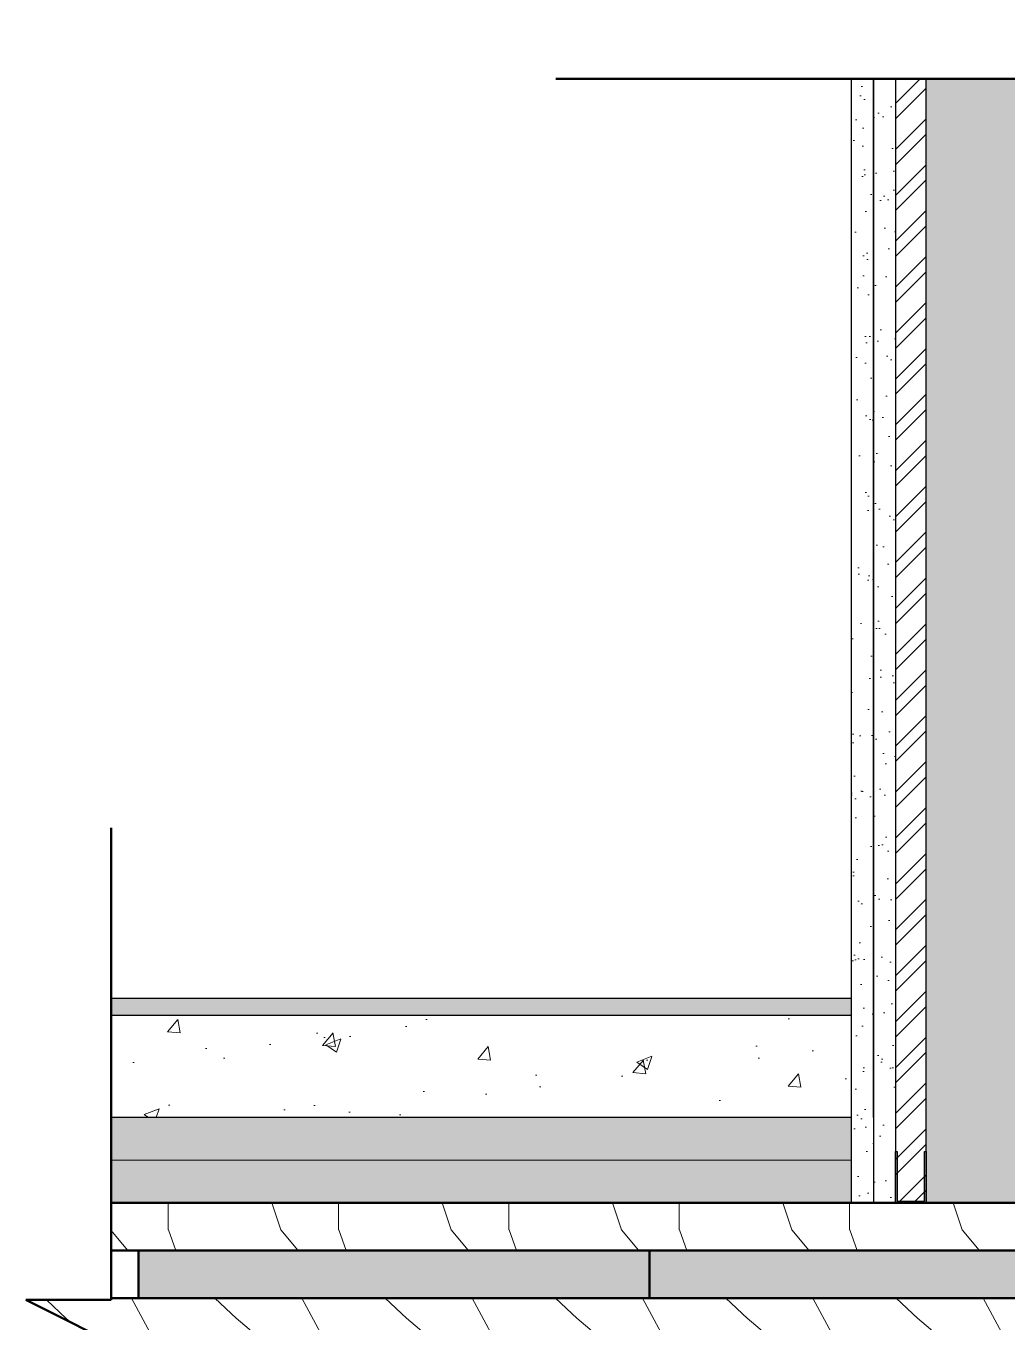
# Model space of a CAD drawing. Header units: millimetres. Extents: x 466 to 32107, y -1124 to 7826.
# Drawn here: x 23477 to 24053, y 1046 to 1807 of the extents above; entities that cross this region are included whole.
import ezdxf

# ---------------------------------------------------------------- set-up
doc = ezdxf.new("R2010")
doc.units = ezdxf.units.MM
for name, color, linetype, lineweight in [('CLT', 7, 'Continuous', 50), ('hachures', 7, 'Continuous', 9), ('isolant', 7, 'ISOLATION', 9)]:
    doc.layers.add(name, color=color, linetype=linetype, lineweight=lineweight)
doc.linetypes.add('ISOLATION', pattern='A,0.00254,-2.54,[134,ltypeshp.shx,S=2.54,R=0,X=-2.54,Y=0],-5.08,[134,ltypeshp.shx,S=2.54,R=180,X=2.54,Y=0],-2.54', length=10.16254)
pattern_1 = [(108.4349, (26, 0), (-99.99984, 200.000043), [37.9473, -278.2804]), (139.3987, (14, 36), (-599.999902, 500.000042), [18.4391, -903.5154]), (136.8476, (100, 48), (-1499.99975375, 1400.0002834), [43.8634, -2149.3078]), (109.9831, (68, 78), (-299.9999454, 800.000066), [23.4094, -1147.0606]), (90, (60, 0), (-100, 100), [20, -80]), (118.4429, (60, 20), (699.9993839, -1300.0003766), [54.5894, -2674.8794]), (84.2894, (34, 68), (-100.0001315, -899.9999423), [20.0998, -984.8878]), (129.8056, (36, 88), (400.000243, -499.999806), [15.6205, -765.4045])]

msp = doc.modelspace()

# ---------------------------------------------------------------- hatches: boundary and pattern name
at = {"layer": 'hachures', "true_color": 0xffff80}
h = msp.add_hatch(color=51, dxfattribs=at)
h.dxf.hatch_style = 1
h.paths.add_polyline_path([(24105.52, 1806.93), (24065.02, 1725.93), (24065.02, 1775.93), (24005.52, 1775.93), (24005.52, 1116.36), (24105.52, 1116.36)])
h.paths.add_polyline_path([(24105.52, 976.36), (24005.52, 976.36), (24005.52, 931.36), (24005.52, 535.63), (24105.52, 535.63)])
h.paths.add_polyline_path([(24300.52, 976.36), (24200.52, 976.36), (24200.52, 535.63), (24300.52, 535.63)])
h.paths.add_polyline_path([(23987.52, 976.36), (23527, 976.36), (23527, 876.36), (23987.52, 876.36)])
h.paths.add_polyline_path([(24712.28, 976.36), (24318.52, 976.36), (24318.52, 876.36), (24377.52, 876.36), (24712.28, 876.36)])
h.paths.add_polyline_path([(24163.02, 1116.36), (24143.02, 1116.36), (24143.02, 976.36), (24163.02, 976.36)])
h.paths.add_polyline_path([(24712.28, 1166.36), (24200.52, 1166.36), (24200.52, 1116.36), (24712.28, 1116.36)])
h.paths.add_polyline_path([(23961.52, 1166.36), (23527, 1166.36), (23527, 1116.36), (23961.52, 1116.36)])
at = {"layer": 'hachures'}
h = msp.add_hatch(dxfattribs=at)
h.set_pattern_fill('AR-SAND', scale=0.5)
h.set_pattern_definition([(37.5, (7883.617, -135.146), (-0.800016, 24.470662), [0, -19.304, 0, -21.59, 0, -20.6375]), (7.5, (7883.617, -135.146), (22.476164, 35.841255), [0, -10.414, 0, -17.399, 0, -6.6675]), (327.5, (7867.996, -135.146), (39.549619, 0.07186), [0, -6.35, 0, -22.86, 0, -29.845]), (317.5, (7867.996, -135.146), (38.17782, 11.146466), [0, -3.175, 0, -14.986, 0, -17.145])])
h.paths.add_polyline_path([(23961.52, 1116.36), (23987.52, 1116.36), (23987.52, 1775.93), (23961.52, 1775.93)])
h = msp.add_hatch(dxfattribs=at)
h.set_pattern_fill('ANSI32', color=0, scale=2)
h.paths.add_polyline_path([(24005.52, 1775.93), (23987.52, 1775.93), (23987.52, 1116.36), (24005.52, 1116.36)])
h = msp.add_hatch(dxfattribs=at)
h.set_pattern_fill('WOOD3', scale=30, pattern_type=2)
h.set_pattern_definition([(355.2364, (7856.617, -130.0456), (-330.0000284, 29.99974598), [3.61248, -357.63537]), (11.3099, (7860.217, -130.3456), (120.0000226, 29.999929), [4.58913, -148.38147]), (45, (7864.717, -129.446), (0, 30.00001), [3.39411, -39.03228]), (46.8476, (7867.1171, -127.0456), (420.00008502, 449.99992613), [6.57951, -651.37185]), (12.9946, (7871.6171, -122.2456), (-270.00002303, -59.99992733), [4.00251, -396.24741]), (0, (7875.517, -121.346), (30, 30), [7.5, -22.5]), (350.5377, (7883.017, -121.3456), (-150.0000232, 29.9999442), [3.64965, -178.83321]), (354.2894, (7856.617, -121.9456), (-269.9999827, 30.00003944), [3.01497, -298.48131]), (0, (7859.617, -122.246), (30, 30), [4.5, -25.5]), (28.3008, (7864.1171, -122.2456), (329.9998536, 180.00026623), [4.42944, -438.51525]), (52.125, (7868.017, -120.1456), (-120.00005595, -149.999973), [6.84105, -335.21157]), (39.2894, (7872.2171, -114.7456), (180.0000192, 149.99998896), [4.26381, -422.11632]), (6.3402, (7875.517, -112.0456), (239.9999821, 30.0000474), [5.43324, -266.22831]), (348.1113, (7880.9171, -111.4456), (-419.99991903, 90.00031606), [5.82495, -576.66969]), (353.2902, (7856.6171, -112.6456), (270.00002993, -29.99981644), [5.13516, -508.3821]), (3.3665, (7861.7171, -113.2456), (479.99997966, 30.0003289), [5.10882, -505.77279]), (33.6901, (7866.817, -112.9456), (-59.9999867, -30.00004), [5.40834, -102.75822]), (47.4896, (7871.3171, -109.9456), (299.99972155, 330.00026022), [4.88364, -483.48096]), (14.9314, (7874.6171, -106.3456), (330.00001605, 89.99990862), [4.65726, -461.06799]), (0, (7879.117, -105.146), (30, 30), [3.6, -26.4]), (347.0054, (7882.7171, -105.1456), (270.00002303, -59.99992733), [4.00251, -396.24741]), (0, (7865.917, -135.146), (30, 30), [0, -30]), (223.1524, (7870.1171, -130.6456), (449.99992613, 420.00008502), [6.57951, -651.37185]), (206.5651, (7865.317, -105.146), (-29.999975, -30.000039), [2.68329, -64.39875]), (188.1301, (7862.917, -106.3456), (-179.9999933, -29.9999807), [4.24263, -207.88938]), (156.8014, (7858.717, -106.9456), (-149.9999919, 60.0000398), [2.28474, -226.18845]), (26.5651, (7870.117, -130.646), (29.999975, 30.000039), [3.35409, -63.72795]), (6.7098, (7873.1171, -129.1456), (-270.00002993, -29.99981644), [5.13516, -508.3821]), (349.8753, (7878.2171, -128.5456), (509.99996369, -90.00025766), [8.53287, -844.75488]), (349.6952, (7856.617, -133.3456), (180.00002883, -29.99984627), [3.35409, -332.05608]), (15.5241, (7859.9171, -133.9456), (-330.00003074, -89.99993333), [5.60445, -554.84178]), (42.8789, (7865.3171, -132.4456), (-390.00002379, -359.9999926), [5.7315, -567.41769]), (34.6952, (7869.5171, -128.5456), (299.99982777, 210.00025829), [4.74342, -469.59822]), (9.4623, (7873.417, -125.8456), (150.0000232, 29.9999442), [5.47449, -177.0084]), (353.4181, (7878.8171, -124.9456), (-510.00004314, 59.99960101), [7.85175, -777.3234]), (351.8699, (7856.617, -125.8456), (-179.9999933, 29.9999807), [4.24263, -207.88938]), (11.3099, (7860.817, -126.4456), (120.0000226, 29.999929), [4.58913, -148.38147]), (42.5104, (7865.3171, -125.5456), (-330.00026022, -299.99972155), [4.88364, -483.48096]), (45, (7868.917, -122.246), (0, 30.00001), [5.51544, -36.91098]), (17.354, (7872.8171, -118.3456), (-390.00006057, -119.99983507), [5.02893, -497.86272]), (356.6335, (7877.6171, -116.8456), (-479.99997966, 30.0003289), [5.10882, -505.77279]), (342.8973, (7882.7171, -117.1456), (300.00005193, -89.9998648), [4.08045, -403.96368]), (351.2538, (7856.6171, -118.3456), (209.9999801, -30.0001259), [3.94587, -390.64251]), (14.9314, (7860.5171, -118.9456), (330.00001605, 89.99990862), [4.65726, -461.06799]), (32.0054, (7865.017, -117.7456), (-149.99996834, -90.00003316), [5.6604, -277.35906]), (49.8991, (7869.8171, -114.7456), (-329.99994179, -390.00005789), [7.45185, -737.7327]), (15.9454, (7874.617, -109.0456), (-120.0000038, -29.9999967), [4.36806, -214.03524]), (353.991, (7878.8171, -107.8456), (299.99999253, -29.99997952), [5.7315, -567.41769]), (336.8014, (7884.517, -108.4456), (149.9999919, -60.0000398), [2.28474, -226.18845]), (350.5377, (7856.617, -109.3456), (-150.0000232, 29.9999442), [3.64965, -178.83321]), (10.008, (7860.2171, -109.9456), (329.99998664, 60.00010416), [5.17881, -512.7015]), (37.4054, (7865.3171, -109.0456), (389.99977395, 300.00029858), [6.42027, -635.60775]), (29.0546, (7870.417, -135.1456), (210.00001154, 120.0000008), [3.08868, -305.78022]), (10.7843, (7873.1171, -133.6456), (-479.99998511, -90.00001649), [6.41328, -634.91349]), (352.875, (7879.417, -132.4456), (-210.0000114, 29.99994846), [7.25604, -234.6117])])
h.paths.add_polyline_path([(23961.52, 1236.36), (23527, 1236.36), (23527, 1226.36), (23961.52, 1226.36)])
h = msp.add_hatch(dxfattribs=at)
h.set_pattern_fill('AR-CONC', color=256, scale=0.5)
h.set_pattern_definition([(50, (7856.62, -135.146), (91.09233, -7.96954), [9.525, -104.775]), (355, (7856.62, -135.15), (-17.6217, 95.5284), [7.62, -83.8203]), (100.45144, (7864.21, -135.81), (73.47062, 87.55888), [8.095, -89.0451]), (46.1842, (7856.62, -109.75), (135.5395, -21.0212), [14.2875, -157.1625]), (96.6356, (7867.91, -111.5), (118.7021, 123.7131), [12.1425, -133.5678]), (351.18415, (7856.62, -109.75), (118.7021, 123.7131), [11.43, -125.7299]), (21, (7869.32, -116.096), (75.8072, -51.1326), [9.525, -104.775]), (326, (7869.32, -116.1), (30.901, 92.094), [7.62, -83.82]), (71.45144, (7875.63, -120.36), (106.7082, 40.9614), [8.095, -89.04497]), (37.5, (7856.617, -135.146), (1.5443, 42.27752), [0, -82.804, 0, -85.09, 0, -84.1375]), (7.5, (7856.617, -135.146), (33.40983, 50.09029), [0, -48.514, 0, -80.899, 0, -32.0675]), (327.5, (7828.296, -135.146), (67.7953, -2.86437), [0, -31.75, 0, -99.06, 0, -131.445]), (317.5, (7815.596, -135.146), (74.0646, 12.71325), [0, -41.275, 0, -65.786, 0, -93.345])])
h.paths.add_polyline_path([(24200.52, 1226.36), (24200.52, 1166.36), (24712.28, 1166.36), (24712.28, 1226.36)])
h.paths.add_polyline_path([(23961.52, 1166.36), (23961.52, 1226.36), (23527, 1226.36), (23527, 1166.36)])
h = msp.add_hatch(dxfattribs=at)
h.set_pattern_fill('WOOD2', scale=100, pattern_type=2)
h.set_pattern_definition(pattern_1)
h.paths.add_polyline_path([(23527, 1116.36), (24143.02, 1116.36), (24143.02, 1088.36), (23527, 1088.36)])
at = {"layer": 'hachures', "true_color": 0xaf804f}
h = msp.add_hatch(color=45, dxfattribs=at)
h.dxf.hatch_style = 1
h.paths.add_polyline_path([(23843.02, 1088.36), (23543.02, 1088.36), (23543.02, 1060.36), (23843.02, 1060.36)])
h.paths.add_polyline_path([(23843.02, 1032.36), (23543.02, 1032.36), (23543.02, 1026.35), (23577, 1009.36), (23543.02, 1009.36), (23543.02, 1004.36), (23843.02, 1004.36)])
h.paths.add_polyline_path([(23543.02, 1009.36), (23527, 1009.36), (23527, 1004.36), (23543.02, 1004.36)])
h.paths.add_polyline_path([(23543.02, 1032.36), (23531, 1032.36), (23543.02, 1026.35)])
h.paths.add_polyline_path([(24712.28, 1032.36), (24463.02, 1032.36), (24463.02, 1004.36), (24712.28, 1004.36)])
h.paths.add_polyline_path([(24712.28, 1088.36), (24463.02, 1088.36), (24463.02, 1060.36), (24712.28, 1060.36)])
h = msp.add_hatch(color=45, dxfattribs=at)
h.dxf.hatch_style = 1
h.paths.add_polyline_path([(24143.02, 1088.36), (23843.02, 1088.36), (23843.02, 1060.36), (24143.02, 1060.36)])
at = {"layer": 'hachures'}
h = msp.add_hatch(dxfattribs=at)
h.set_pattern_fill('WOOD2', scale=100, pattern_type=2)
h.set_pattern_definition(pattern_1)
h.paths.add_polyline_path([(23527, 1059.36), (23527, 1060.36), (24143.02, 1060.36), (24143.02, 1032.36), (23531, 1032.36), (23477, 1059.36)])

# ---------------------------------------------------------------- linework, layer by layer
for p, q in [((23961.52, 1775.93), (23961.52, 1116.36)), ((23974.52, 1166.36), (23974.52, 1775.93)), ((23974.52, 1775.93), (23974.52, 1116.36)), ((23987.52, 1775.93), (23987.52, 1116.36)), ((24005.52, 1116.36), (24005.52, 1775.93)), ((24005.52, 1236.36), (24005.52, 1281.36)), ((23527, 1236.36), (23961.52, 1236.36)), ((23527, 1226.36), (23961.52, 1226.36)), ((23961.52, 1166.36), (23527, 1166.36)), ((23987.52, 1116.36), (23987.52, 1146.36)), ((23987.52, 1146.36), (23988.52, 1146.36)), ((23988.52, 1146.36), (23988.52, 1117.36)), ((24004.52, 1117.36), (24004.52, 1146.36)), ((24004.52, 1146.36), (24005.52, 1146.36)), ((24005.52, 1146.36), (24005.52, 1116.36)), ((23960.52, 1116.36), (24005.52, 1116.36)), ((24005.52, 1116.36), (23987.52, 1116.36)), ((23988.52, 1117.36), (24004.52, 1117.36)), ((24005.52, 1116.36), (24050.52, 1116.36))]:
    msp.add_line(p, q)
at = {"layer": 'CLT'}
for p, q in [((23888.02, 1775.93), (23788.02, 1775.93)), ((23888.02, 1775.93), (24065.02, 1775.93)), ((23527, 1236.36), (23527, 1336.36)), ((23527, 1236.36), (23527, 1059.36)), ((23527, 1116.36), (24143.02, 1116.36)), ((23527, 1088.36), (24143.02, 1088.36)), ((23543.02, 1088.36), (23543.02, 1060.36)), ((24143.02, 1088.36), (23843.02, 1088.36)), ((23843.02, 1088.36), (23843.02, 1060.36)), ((23477, 1059.36), (23527, 1059.36)), ((23477, 1059.36), (23577, 1009.36)), ((23527, 1060.36), (24143.02, 1060.36))]:
    msp.add_line(p, q, dxfattribs=at)
at = {"layer": 'isolant', "ltscale": 2.4}
msp.add_line((23527, 1141.36), (23961.52, 1141.36), dxfattribs=at)

doc.saveas('drawing.dxf')
